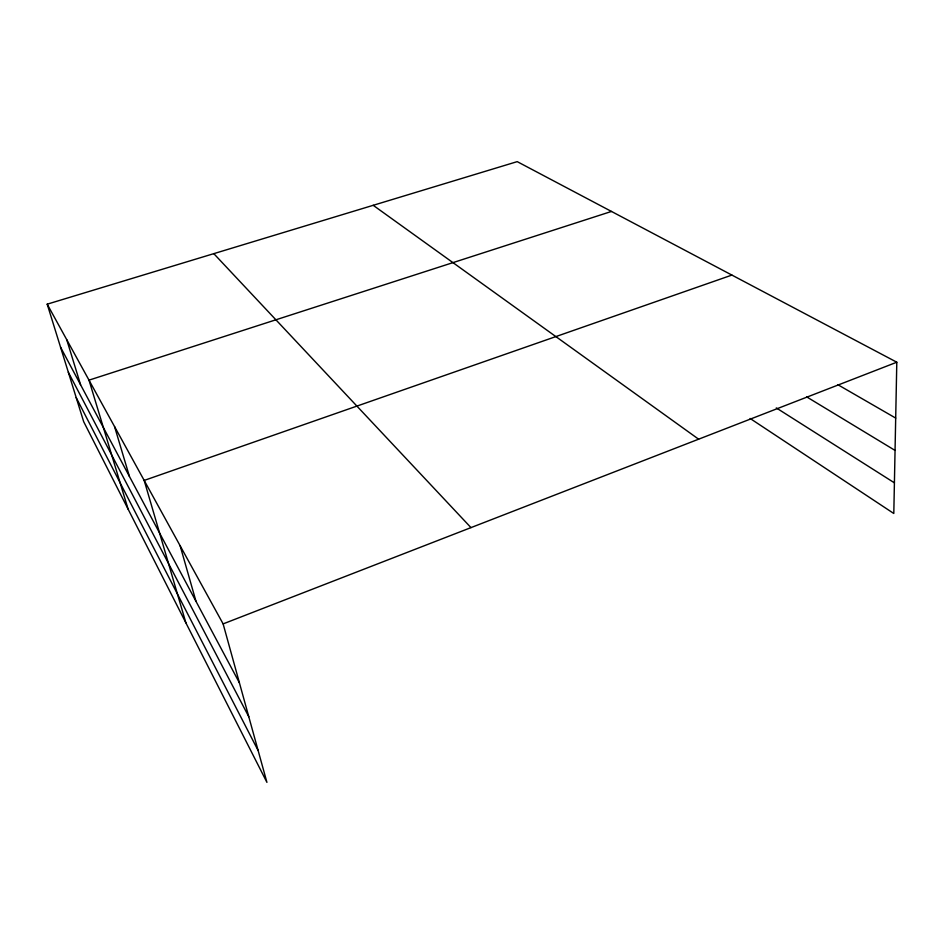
<?xml version="1.0" encoding="UTF-8"?>
<svg xmlns="http://www.w3.org/2000/svg" width="944" height="944" viewBox="0 0 944 944"><rect width="100%" height="100%" fill="white"/><g stroke="black" fill="none" stroke-linecap="round" stroke-linejoin="round"><path stroke-width="1.42" d="M47.2 304.18L223.126 623.89L266.928 782.364L83.686 421.708L47.2 304.18L517.206 161.636L896.8 362.213L893.803 513.489L750.126 418.475M223.126 623.89L896.8 362.213M731.907 275.082L144.184 480.425L185.885 622.851M611.476 211.444L89.007 380.149L128.101 509.135M837.765 384.645L895.691 418.086M806.754 396.928L895.054 450.418M776.287 407.914L894.405 482.832M373.199 205.308L698.619 439.184M213.816 253.653L470.973 527.613M60.546 347.18L239.41 682.831M68.334 372.266L248.779 716.697M76.193 397.601L258.125 750.527M66.753 339.722L80.594 384.81M114.554 426.582L129.434 476.437M180.115 545.715L195.998 601.352"/></g></svg>
